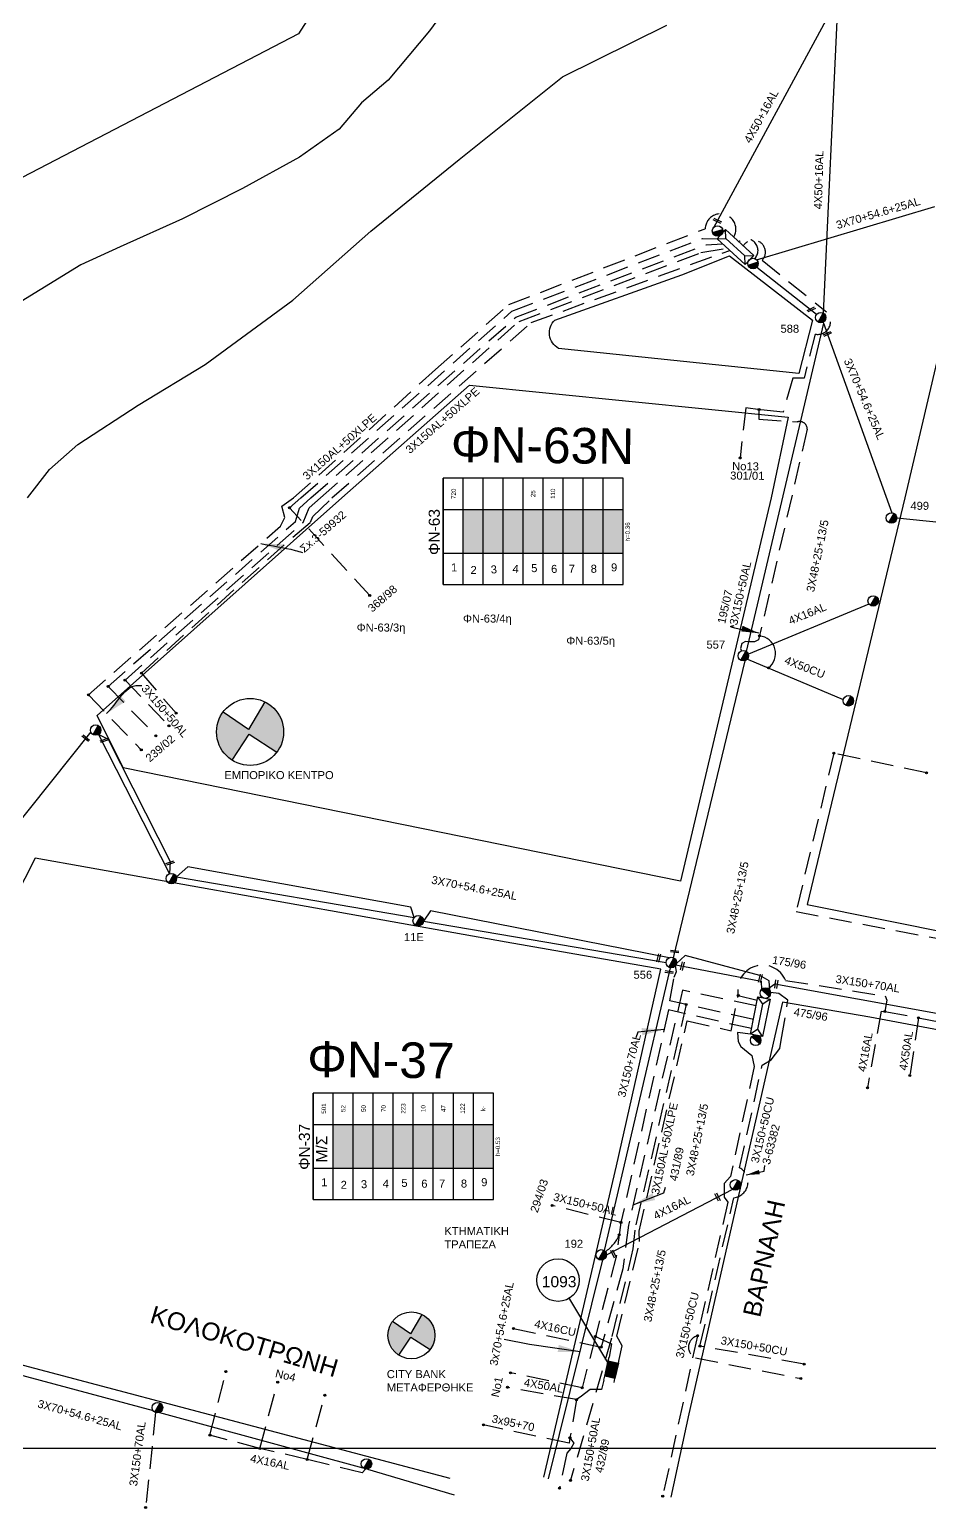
# Model space of a CAD drawing. Header units: millimetres. Extents: x 926 to 2032, y 728 to 1260.
# Drawn here: x 1717.3 to 1818.4, y 737 to 903.3 of the extents above; entities that cross this region are included whole.
import ezdxf
from ezdxf.enums import TextEntityAlignment as Align

# ---------------------------------------------------------------- set-up
doc = ezdxf.new("R2010")
doc.units = ezdxf.units.MM
doc.linetypes.add('DASHED', pattern=[19.05, 12.7, -6.35])
for name, color, linetype in [('Link Box 4 Διευθύνσεων', 7, 'Continuous'), ('Άγνωστα', 7, 'Continuous'), ('Ασφαλειοκιβώτια Χ.Τ 9 αναχωρήσεων', 7, 'Continuous'), ('Γέφυρες Εναέριου Δικτύου', 7, 'Continuous'), ('Γυμνά εναέρια ΧΤ (3Φ)   4x16AL', 7, 'Continuous'), ('Γυμνά εναέρια ΧΤ (3Φ)   4x50CU', 7, 'Continuous'), ('Γυμνά εναέρια ΧΤ και ΦΟΠ (3Φ)   4x50+16AL', 7, 'Continuous'), ('Εναέρια παροχή ΧΤ 4x16', 7, 'SYN_LINE'), ('Επιγραφές - Σχήματα', 7, 'Continuous'), ('Καλώδια ΧΤ   3x150+50AL', 7, 'DASHED'), ('Καλώδια ΧΤ   3x150+50CU', 7, 'DASHED'), ('Καλώδια ΧΤ   3x150AL+50XLPE', 7, 'DASHED'), ('Μηχανική τομή', 7, 'Continuous'), ('Στύλος ΦΜ', 7, 'Continuous'), ('Στύλος ΦΜ @ 1', 7, 'Continuous'), ('Συνδέσεις', 7, 'Continuous'), ('Συνεστραμμένα ΧΤ   3x70+54.6+25 AL', 7, 'SYN_LINE'), ('Υποσταθμός εναέριος 2 στύλων', 7, 'Continuous'), ('Υποσταθμός πόλεως', 7, 'Continuous'), ('Υπόβαθρο ΔΕΗ', 7, 'Continuous'), ('Υπόγεια καλώδια Δικτύου ΧΤ και Παρ. ΧΤ - 3X150+70 AL', 7, 'DASHED'), ('Υπόγεια καλώδια Παροχών ΧΤ   4x16AL', 7, 'DASHED'), ('Υπόγεια καλώδια Παροχών ΧΤ   4x16CU', 7, 'DASHED'), ('Υπόγεια καλώδια Παροχών ΧΤ   4x50AL', 7, 'DASHED')]:
    doc.layers.add(name, color=color, linetype=linetype)
doc.styles.get("Standard").update_dxf_attribs({"font": 'arial.ttf'})
doc.linetypes.add('REMA', pattern='A,0.1,[130,ltypeshp.shx,S=0.1,R=0,X=0,Y=0.1],0.15,0.1,[130,ltypeshp.shx,S=0.05,R=0,X=0,Y=0.05],0.15', length=0.5)
doc.linetypes.add('SYN_LINE', pattern='A,0.5,-0.0001,["/\\/\\/\\/",Standard,S=0.1,R=0,X=0,Y=-0.05],-0.25', length=0.7501)
doc.dimstyles.new('ISO-25', dxfattribs={"dimtxt": 2.5, "dimasz": 2.5, "dimexe": 1.25, "dimexo": 0.625, "dimtad": 1, "dimtxsty": 'Standard', "dimcen": 2.5, "dimadec": 0, "dimazin": 0, "dimtfac": 1, "dimtmove": 0, "dimatfit": 3, "dimfxl": 1, "dimarcsym": 0})

# ---------------------------------------------------------------- blocks, each defined once
blk = doc.blocks.new('ΥΠΑΡΧΩΝ ΤΣΙΜΕΝΤΕΝΙΟΣ ΣΤΥΛΟΣ')
at = {"layer": 'Στύλος ΦΜ'}
blk.add_hatch(color=256, dxfattribs=at).paths.add_polyline_path([(-1.29, -2.28, 0.574793), (2.62, 0, 0.268822), (1.3, 2.27)])
blk.add_line((-1.29, -2.28), (1.3, 2.27), dxfattribs=at)
blk.add_circle((0, 0), 2.62, dxfattribs=at)
at = {"layer": 'Στύλος ΦΜ', "flags": 4}
for tag, p in [('ΑΡΙΘΜΟΣ', (-4.68, 8.05)), ('ΤΥΠΟΣ', (-4.91, 3.03))]:
    blk.add_attdef(tag, p, '', height=4, dxfattribs=at)
blk = doc.blocks.new('ΥΠΟΣΤΑΘΜΟΣ ΕΝΑΕΡΙΟΣ ΕΠΙ 2 ΣΤΥΛΩΝ')
at = {"layer": 'Υποσταθμός εναέριος 2 στύλων', "linetype": 'Continuous'}
for points in [[(-11.97, -2.11, 0.574793), (-8.45, -0.07, 0.268822), (-9.64, 1.98)], [(9.68, -2.15, 0.574793), (13.19, -0.1, 0.268822), (12.01, 1.95)]]:
    blk.add_hatch(color=256, dxfattribs=at).paths.add_polyline_path(points)
for p, q in [((-11.97, -2.11), (-9.64, 1.98)), ((9.68, -2.15), (12.01, 1.95))]:
    blk.add_line(p, q, dxfattribs=at)
for centre in [(-10.81, -0.07), (10.84, -0.1)]:
    blk.add_circle(centre, 2.36, dxfattribs=at)
at = {"layer": 'Υποσταθμός πόλεως', "linetype": 'Continuous', "ltscale": 40}
blk.add_lwpolyline([(-8.57, 2.82), (8.57, 2.82), (8.57, -2.82), (-8.57, -2.82)], close=True, dxfattribs=at)
for points in [[(-5.75, 0), (-8.57, 2.82)], [(-8.57, -2.82), (-5.75, 0)], [(-5.75, 0), (5.75, 0)], [(5.75, 0), (8.57, 2.82)], [(8.57, -2.82), (5.75, 0)]]:
    blk.add_lwpolyline(points, dxfattribs=at)
at = {"layer": 'Υποσταθμός εναέριος 2 στύλων', "ltscale": 40, "flags": 1}
for tag, p in [('ΜΕΤΑΣΧΗΜΑΤΙΣΜΟΣ', (14.09, 2.51)), ('ΙΣΧΥΣ', (14.07, -0.28)), ('ΑΡΙΘΜΟΣ', (14.19, -3))]:
    blk.add_attdef(tag, p, '', height=1.8, dxfattribs=at)
blk = doc.blocks.new('ΜΗΧΑΝΙΚΗ ΤΟΜΗ')
at = {"layer": 'Μηχανική τομή', "ltscale": 40}
for p, q in [((-1.89, 0.78), (1.89, 0.78)), ((1.89, 0), (-1.89, 0))]:
    blk.add_line(p, q, dxfattribs=at)
blk = doc.blocks.new('_ΣΥΝΔΕΣΗ')
at = {"layer": 'Συνδέσεις', "linetype": 'SYN_LINE', "ltscale": 40}
blk.add_hatch(color=256, dxfattribs=at).paths.add_polyline_path([(0.5, -0.01, 1), (-0.5, -0.01, 1)])
at = {"layer": 'Συνδέσεις'}
blk.add_circle((0, -0.01), 0.5, dxfattribs=at)
blk = doc.blocks.new('LINK BOX 4 ΑΝΑΧΩΡΗΣΕΩΝ')
at = {"layer": 'Link Box 4 Διευθύνσεων', "ltscale": 40}
blk.add_hatch(color=256, dxfattribs=at).paths.add_polyline_path([(-3.54, 0), (-3.54, -4.67), (3.54, -4.67), (3.54, 0)])
for p, q in [((-3.54, 0), (-5.33, 0)), ((5.33, 0), (3.54, 0)), ((-3.54, -4.67), (-5.33, -4.67)), ((5.33, -4.67), (3.54, -4.67))]:
    blk.add_line(p, q, dxfattribs=at)
blk.add_lwpolyline([(-3.54, -4.67), (-3.54, 0), (3.54, 0), (3.54, -4.67)], close=True, dxfattribs=at)
blk = doc.blocks.new('ΑΣΦΑΛΕΙΟΚΙΒΩΤΙΟ ΥΠΟΣΤΑΘΜΟΥ 9 ΑΝΑΧΩΡΗΣΕΩΝ')
at = {"layer": 'Ασφαλειοκιβώτια Χ.Τ 9 αναχωρήσεων', "ltscale": 40}
for p, q in [((-23.8, 40.36), (24.02, 40.36)), ((-9.72, 40.36), (-9.72, -40.64)), ((9.94, 40.36), (9.94, -40.64)), ((-23.8, 31.36), (24.02, 31.36)), ((-23.8, 22.36), (24.02, 22.36)), ((-23.8, 13.36), (24.02, 13.36)), ((-23.8, 4.36), (24.02, 4.36)), ((-23.8, -4.64), (24.02, -4.64)), ((-23.8, -13.64), (24.02, -13.64)), ((-23.8, -22.64), (24.02, -22.64)), ((-23.8, -31.64), (24.02, -31.64))]:
    blk.add_line(p, q, dxfattribs=at)
at = {"layer": 'Ασφαλειοκιβώτια Χ.Τ 9 αναχωρήσεων'}
blk.add_lwpolyline([(-23.8, -40.64), (24.02, -40.64), (24.02, 40.36), (-23.8, 40.36)], close=True, dxfattribs=at)
for s, rotation, p in [('1', 270, (-17.86, 36.76)), ('2', 270, (-19.05, 28.02)), ('3', 273.43434, (-18.85, 18.79)), ('4', 266.56566, (-18.43, 9.21)), ('5', 270, (-18.18, 0.72)), ('6', 270, (-18.54, -8.22)), ('7', 270, (-18.46, -16.18)), ('8', 270, (-18.48, -26.03)), ('9', 270, (-17.86, -35.16))]:
    blk.add_text(s, height=3.6, rotation=rotation, dxfattribs=at).set_placement(p)
at = {"layer": 'Ασφαλειοκιβώτια Χ.Τ 9 αναχωρήσεων', "ltscale": 40}
for tag, height, p in [('ΟΝΟΜΑ', 5, (-0.16, 44.31)), ('ΚΕΙΜΕΝΟ 1', 2, (17.06, 35.59)), ('ΚΕΙΜΕΝΟ 2', 2, (17.06, 26.88)), ('ΚΕΙΜΕΝΟ 3', 2, (17.06, 17.69)), ('ΚΕΙΜΕΝΟ 4', 2, (17.06, 8.71)), ('ΚΕΙΜΕΝΟ 5', 2, (17.06, -0.13)), ('ΚΕΙΜΕΝΟ 6', 2, (17.06, -9.05)), ('ΚΕΙΜΕΝΟ 7', 2, (17.06, -18.13)), ('ΚΕΙΜΕΝΟ 8', 2, (17.06, -26.85)), ('ΚΕΙΜΕΝΟ 9', 2, (17.06, -35.99)), ('ΣΧ', 2, (-0.1, -42.64))]:
    blk.add_attdef(tag, text='', height=height, dxfattribs=at).set_placement(p, align=Align.MIDDLE_CENTER)

msp = doc.modelspace()

# ---------------------------------------------------------------- hatches: boundary and pattern name
at = {"layer": 'Ασφαλειοκιβώτια Χ.Τ 9 αναχωρήσεων'}
for color, points in [(1, [(1766.02, 844.44), (1768.27, 844.44), (1768.27, 849.35), (1766.02, 849.35)]), (151, [(1768.27, 849.35), (1768.27, 844.44), (1770.52, 844.44), (1770.52, 849.35)]), (30, [(1770.52, 849.35), (1770.52, 844.44), (1772.77, 844.44), (1772.77, 849.35)]), (2, [(1772.77, 849.35), (1772.77, 844.44), (1775.02, 844.44), (1775.02, 849.35)]), (27, [(1775.02, 849.35), (1775.02, 844.44), (1777.27, 844.44), (1777.27, 849.35)]), (173, [(1777.27, 849.35), (1777.27, 844.44), (1779.52, 844.44), (1779.52, 849.35)]), (6, [(1779.52, 849.35), (1779.52, 844.44), (1781.77, 844.44), (1781.77, 849.35)]), (85, [(1781.77, 849.35), (1781.77, 844.44), (1784.02, 844.44), (1784.02, 849.35)]), (27, [(1751.43, 775.31), (1753.68, 775.31), (1753.68, 780.22), (1751.43, 780.22)]), (1, [(1753.68, 780.22), (1753.68, 775.31), (1755.93, 775.31), (1755.93, 780.22)]), (151, [(1755.93, 780.22), (1755.93, 775.31), (1758.18, 775.31), (1758.18, 780.22)]), (2, [(1758.18, 780.22), (1758.18, 775.31), (1760.43, 775.31), (1760.43, 780.22)]), (173, [(1760.43, 780.22), (1760.43, 775.31), (1762.68, 775.31), (1762.68, 780.22)]), (6, [(1762.68, 780.22), (1762.68, 775.31), (1764.93, 775.31), (1764.93, 780.22)]), (30, [(1764.93, 780.22), (1764.93, 775.31), (1767.18, 775.31), (1767.18, 780.22)]), (85, [(1767.18, 780.22), (1767.18, 775.31), (1769.43, 775.31), (1769.43, 780.22)])]:
    msp.add_hatch(color=color, dxfattribs=at).paths.add_polyline_path(points)
at = {"layer": 'Επιγραφές - Σχήματα'}
for points in [[(1743.75, 827.73), (1741.9, 824.61), (1739.05, 826.58, 0.159461), (1738.32, 824.35, 0.255923), (1740.06, 821.18), (1742, 824.09), (1745.08, 822.06, 0.164424), (1745.85, 824.35, 0.285977)], [(1761.39, 758.86), (1760.1, 756.68), (1758.1, 758.05, 0.159461), (1757.59, 756.5, 0.255923), (1758.8, 754.27), (1760.17, 756.31), (1762.32, 754.9, 0.164424), (1762.86, 756.5, 0.285977)]]:
    msp.add_hatch(color=1, dxfattribs=at).paths.add_polyline_path(points)

# ---------------------------------------------------------------- linework, layer by layer
at = {"layer": 'Άγνωστα', "linetype": 'DASHED', "ltscale": 0.2}
msp.add_lwpolyline([(1797.03, 879.46, -0.972897), (1798.79, 877.58, -4.046912)], format="xyb", dxfattribs=at)
at = {"layer": 'Άγνωστα', "color": 6, "linetype": 'DASHED', "ltscale": 0.2}
msp.add_lwpolyline([(1797.52, 879.01, -1.102588), (1799.65, 877.4), (1806.86, 871.59, -0.764676), (1805.58, 869.09), (1804.36, 864.13), (1803.07, 864.13), (1802, 860.3), (1799.41, 860.58)], format="xyb", dxfattribs=at)
at = {"layer": 'Άγνωστα', "color": 27, "ltscale": 0.2}
msp.add_lwpolyline([(1799.04, 876.62), (1805.76, 871.31)], dxfattribs=at)
at = {"layer": 'Άγνωστα', "color": 1}
for points in [[(1806.55, 870.3), (1797.86, 833.4)], [(1797.7, 832.36), (1789.65, 798.96)]]:
    msp.add_lwpolyline(points, dxfattribs=at)
at = {"layer": 'Άγνωστα', "color": 6, "linetype": 'DASHED', "ltscale": 0.2}
msp.add_lwpolyline([(1799.41, 860.58), (1797.81, 860.79), (1797.15, 855.16)], dxfattribs=at)
at = {"layer": 'Άγνωστα', "color": 173}
msp.add_lwpolyline([(1789.31, 797.84), (1781.87, 766.05)], dxfattribs=at)
at = {"layer": 'Άγνωστα', "color": 27, "linetype": 'DASHED', "ltscale": 0.2}
for points in [[(1813.03, 792.94), (1813.43, 792.93), (1817.21, 792.2), (1821.8, 791.3), (1826.99, 790.23), (1827.54, 790.03), (1828.04, 790.2)], [(1781.85, 751.45), (1781.58, 750.42), (1780.32, 750.4), (1779.2, 749.55), (1778.78, 749.27), (1771.03, 750.66)], [(1778.78, 749.27), (1778.04, 744.99), (1777.94, 744.36), (1768.31, 746.43)]]:
    msp.add_lwpolyline(points, dxfattribs=at)
at = {"layer": 'Άγνωστα', "linetype": 'DASHED', "ltscale": 0.2}
msp.add_lwpolyline([(1780.89, 756.37), (1779.4, 750.6), (1771.35, 752.29)], dxfattribs=at)
at = {"layer": 'Άγνωστα', "color": 173, "linetype": 'DASHED', "ltscale": 0.2}
for points in [[(1737.58, 745.27), (1739.37, 752.42)], [(1743.18, 743.79), (1745.19, 751.24)], [(1748.51, 742.55), (1750.48, 749.76)]]:
    msp.add_lwpolyline(points, dxfattribs=at)
at = {"layer": 'Γέφυρες Εναέριου Δικτύου'}
msp.add_arc((1799.15, 833.16), 2, 306.6895, 84.541, dxfattribs=at)
at = {"layer": 'Γυμνά εναέρια ΧΤ (3Φ)   4x16AL', "color": 173}
msp.add_lwpolyline([(1782.14, 765.55), (1796.36, 772.95)], dxfattribs=at)
at = {"layer": 'Γυμνά εναέρια ΧΤ (3Φ)   4x50CU', "color": 6, "linetype": 'SYN_LINE', "ltscale": 20}
msp.add_lwpolyline([(1797.98, 832.55), (1808.76, 828.01)], dxfattribs=at)
at = {"layer": 'Γυμνά εναέρια ΧΤ και ΦΟΠ (3Φ)   4x50+16AL', "color": 1}
msp.add_lwpolyline([(1794.2, 881.08), (1807.8, 906.19)], dxfattribs=at)
at = {"layer": 'Γυμνά εναέρια ΧΤ και ΦΟΠ (3Φ)   4x50+16AL', "color": 27}
for points in [[(1806.52, 871.45), (1808.13, 905.94)], [(1800.29, 795.48), (1801.07, 796.02), (1828.51, 791.03)]]:
    msp.add_lwpolyline(points, dxfattribs=at)
at = {"layer": 'Εναέρια παροχή ΧΤ 4x16', "color": 1, "ltscale": 20}
msp.add_lwpolyline([(1811.64, 838.73), (1798.09, 833.08)], dxfattribs=at)
at = {"layer": 'Επιγραφές - Σχήματα'}
msp.add_line((1782.53, 753.06), (1777.91, 760.74), dxfattribs=at)
msp.add_lwpolyline([(942.21, 1250.61), (1940.69, 1250.61), (1940.69, 743.76), (942.21, 743.76)], close=True, dxfattribs=at)
at = {"layer": 'Επιγραφές - Σχήματα', "color": 1}
for points in [[(1743.75, 827.73), (1741.9, 824.61), (1739.05, 826.58)], [(1740.06, 821.18), (1742, 824.09), (1745.08, 822.06)], [(1761.39, 758.86), (1760.1, 756.68), (1758.1, 758.05)], [(1758.8, 754.27), (1760.17, 756.31), (1762.32, 754.9)]]:
    msp.add_lwpolyline(points, dxfattribs=at)
for centre, radius in [((1742.09, 824.35), 3.77), ((1760.22, 756.5), 2.64)]:
    msp.add_circle(centre, radius, dxfattribs=at)
at = {"layer": 'Επιγραφές - Σχήματα'}
msp.add_circle((1776.7, 762.71), 2.39, dxfattribs=at)
at = {"layer": 'Καλώδια ΧΤ   3x150+50AL', "color": 6, "ltscale": 0.2}
msp.add_lwpolyline([(1799.28, 860.6), (1799.26, 859.53), (1803.58, 859.21, -0.506569), (1804.71, 858.4), (1799.24, 834.71), (1798.76, 834.48), (1798.22, 834.48), (1797.75, 834.52), (1797.75, 834.52), (1797.36, 834.29), (1797.36, 834.29), (1797.19, 833.72), (1797.3, 833.47)], format="xyb", dxfattribs=at)
at = {"layer": 'Καλώδια ΧΤ   3x150+50AL', "color": 151, "ltscale": 0.2}
msp.add_lwpolyline([(1728.03, 830.17), (1732.97, 825.05)], dxfattribs=at)
at = {"layer": 'Καλώδια ΧΤ   3x150+50AL', "color": 2, "ltscale": 0.2}
msp.add_lwpolyline([(1729.88, 830.97), (1733.77, 826.47)], dxfattribs=at)
at = {"layer": 'Καλώδια ΧΤ   3x150+50AL', "color": 1, "ltscale": 0.2}
msp.add_lwpolyline([(1723.93, 828.52), (1729.86, 822.33)], dxfattribs=at)
at = {"layer": 'Καλώδια ΧΤ   3x150+50AL', "color": 30, "ltscale": 0.2}
msp.add_lwpolyline([(1726.13, 829.48), (1731.5, 823.92)], dxfattribs=at)
at = {"layer": 'Καλώδια ΧΤ   3x150+50AL', "color": 173, "ltscale": 0.2}
msp.add_lwpolyline([(1783.77, 769.19), (1776.03, 771.11)], dxfattribs=at)
at = {"layer": 'Καλώδια ΧΤ   3x150+50CU', "color": 30, "ltscale": 0.2}
for points in [[(1797.1, 775.33), (1799.63, 786.87), (1800.65, 787.47), (1801.61, 788.74), (1801.79, 789.68), (1802.54, 794.2), (1801.51, 794.94), (1800.57, 795.05)], [(1792.65, 755.3), (1796.46, 771.96)], [(1804.37, 753.26), (1792.65, 755.3)]]:
    msp.add_lwpolyline(points, dxfattribs=at)
at = {"layer": 'Καλώδια ΧΤ   3x150+50CU', "color": 151, "ltscale": 0.2}
for points in [[(1798.31, 790.37), (1796.88, 790.55), (1796.94, 789.55), (1797.23, 788.97), (1798.47, 787.96), (1798.74, 786.73), (1796.09, 774.38), (1795.35, 773.58), (1795.37, 772.04), (1795.77, 771.46), (1792.36, 756.44), (1788.46, 738.41)], [(1792.15, 753.96), (1803.99, 751.65)]]:
    msp.add_lwpolyline(points, dxfattribs=at)
at = {"layer": 'Καλώδια ΧΤ   3x150+50CU', "color": 30, "ltscale": 0.2}
msp.add_arc((1796.25, 773.75), 1.8, 276.8534, 61.6346, dxfattribs=at)
at = {"layer": 'Καλώδια ΧΤ   3x150+50CU', "color": 151, "ltscale": 0.2}
msp.add_arc((1792.68, 755.16), 1.32, 104.2003, 246.3673, dxfattribs=at)
at = {"layer": 'Καλώδια ΧΤ   3x150AL+50XLPE', "color": 1, "ltscale": 0.2}
msp.add_lwpolyline([(1723.93, 828.52), (1745.5, 847.48), (1746.01, 848.45), (1745.65, 849.74), (1746.98, 850.66), (1762.93, 865.09), (1771.16, 872.4), (1793.24, 880.94, -1.293019), (1796.44, 880)], format="xyb", dxfattribs=at)
at = {"layer": 'Καλώδια ΧΤ   3x150AL+50XLPE', "color": 173, "ltscale": 0.2}
msp.add_lwpolyline([(1755.53, 839.71), (1746.51, 849.57), (1747.78, 850.66), (1771.5, 871.65), (1792.95, 879.84), (1794.58, 879.8)], dxfattribs=at)
at = {"layer": 'Καλώδια ΧΤ   3x150AL+50XLPE', "color": 30, "ltscale": 0.2}
msp.add_lwpolyline([(1726.13, 829.48), (1747.19, 848.02), (1747.64, 849.5), (1748.92, 850.66), (1771.95, 871), (1793.33, 879.14), (1795.19, 879.23)], dxfattribs=at)
at = {"layer": 'Καλώδια ΧΤ   3x150AL+50XLPE', "color": 151, "ltscale": 0.2}
msp.add_lwpolyline([(1728.03, 830.17), (1748.06, 847.92), (1748.74, 849.55), (1750, 850.66), (1772.31, 870.52), (1792.76, 878.25), (1795.7, 878.77)], dxfattribs=at)
at = {"layer": 'Καλώδια ΧΤ   3x150AL+50XLPE', "color": 2, "ltscale": 0.2}
for points in [[(1729.88, 830.97), (1746.89, 846.27), (1748.87, 847.95), (1749.14, 848.58), (1751.29, 850.66), (1773.68, 870.38), (1795.99, 878.5)], [(1798.65, 792.03), (1791.1, 793.7), (1789.26, 794.1), (1789.76, 796.77), (1790.01, 797.42), (1789.9, 798.07)], [(1791.1, 793.7), (1785.31, 768.31), (1785.12, 766.24), (1782.69, 756.18), (1778.11, 740.2)]]:
    msp.add_lwpolyline(points, dxfattribs=at)
at = {"layer": 'Καλώδια ΧΤ   3x150AL+50XLPE', "color": 62, "ltscale": 0.2}
msp.add_lwpolyline([(1818.1, 819.76), (1807.69, 821.96), (1803.45, 804.16), (1827.11, 799.67), (1827.69, 798.43), (1844.2, 795.12), (1845.03, 795.83), (1888.13, 787.01), (1886.37, 778.83), (1887.42, 778.78), (1888.16, 778.19), (1888.16, 777.84), (1887.35, 777.15), (1891.37, 769.8), (1903.21, 775.79), (1921, 742.08)], dxfattribs=at)
at = {"layer": 'Καλώδια ΧΤ   3x150AL+50XLPE', "color": 6, "ltscale": 0.2}
msp.add_lwpolyline([(1798.96, 793.56), (1790.69, 795.32), (1784.61, 768.89), (1783.97, 763.98), (1781.55, 755.19)], dxfattribs=at)
at = {"layer": 'Καλώδια ΧΤ   3x150AL+50XLPE', "color": 27, "ltscale": 0.2}
for points in [[(1783.57, 753.79), (1783.9, 755.34), (1783.32, 756.42), (1785.87, 767.07), (1785.83, 768.22), (1791.2, 791.86), (1796.15, 790.76), (1796.96, 794.71), (1799.09, 794.18)], [(1778.04, 744.99), (1778.49, 744.39), (1778.14, 743.76), (1777.67, 743.27), (1776.86, 739.31)]]:
    msp.add_lwpolyline(points, dxfattribs=at)
at = {"layer": 'Συνεστραμμένα ΧΤ   3x70+54.6+25 AL', "color": 85, "ltscale": 20}
for points in [[(1799.01, 877.45), (1819.04, 883.43)], [(1724.18, 824.35), (1692.3, 784.39)], [(1733.08, 808.43), (1733.14, 809.76), (1726.16, 823.52), (1725.06, 824.07)], [(1760.51, 803.48), (1760.15, 804.64), (1735.1, 809.18), (1733.8, 808.07)], [(1789.17, 798.95), (1762.38, 804.23), (1761.57, 803.09)], [(1800.5, 795.27), (1800.41, 796.37), (1799.38, 796.97), (1790.98, 799.22), (1790.01, 798.33)]]:
    msp.add_lwpolyline(points, dxfattribs=at)
at = {"layer": 'Συνεστραμμένα ΧΤ   3x70+54.6+25 AL', "color": 27, "ltscale": 20}
for points in [[(1806.5, 870.42), (1814.22, 849)], [(1814.76, 848.43), (1843.73, 845.48)]]:
    msp.add_lwpolyline(points, dxfattribs=at)
at = {"layer": 'Συνεστραμμένα ΧΤ   3x70+54.6+25 AL', "color": 1, "ltscale": 20}
for points in [[(1725.06, 824.07), (1733.03, 808.41)], [(1733.8, 808.07), (1760.51, 803.48)], [(1761.57, 803.09), (1788.84, 798.42)], [(1789.95, 798.16), (1799.52, 796.34), (1799.55, 795.36)]]:
    msp.add_lwpolyline(points, dxfattribs=at)
at = {"layer": 'Συνεστραμμένα ΧΤ   3x70+54.6+25 AL', "color": 173, "ltscale": 20}
for points in [[(1781.71, 764.99), (1775.6, 740.38)], [(1712.89, 752.96), (1731.19, 748.04)], [(1731.91, 747.83), (1754.75, 741.62)], [(1755.27, 741.46), (1765.01, 738.57)]]:
    msp.add_lwpolyline(points, dxfattribs=at)
at = {"layer": 'Υπόβαθρο ΔΕΗ'}
msp.add_lwpolyline([(1786.52, 953.5), (1790.18, 951.5), (1792.24, 932.06, 0.227376), (1747.54, 902.84), (1688.18, 872.02), (1646.81, 850.66), (1602.9, 827.89), (1597.21, 828.25), (1595.58, 842.8), (1607.22, 850.66), (1646.35, 877.53), (1681.04, 896.47), (1697.79, 905.78), (1734.45, 925.42), (1771.18, 945)], format="xyb", close=True, dxfattribs=at)
at = {"layer": 'Υπόβαθρο ΔΕΗ', "linetype": 'REMA', "ltscale": 5}
for points in [[(1767.34, 910.2), (1762.26, 903.2), (1757.62, 897.65), (1754.62, 895.09), (1752.08, 892.12), (1747.65, 888.99), (1741.23, 885.45), (1734.49, 882.05), (1727.49, 878.89), (1723.08, 876.86), (1713.9, 871.25)], [(1717.07, 850.66), (1719.55, 853.86), (1722.71, 856.66), (1729.51, 861.1), (1737.05, 865.68), (1746.88, 872.91), (1755.67, 880.67), (1765.57, 888.72), (1777.21, 898.03), (1788.91, 903.83)]]:
    msp.add_lwpolyline(points, dxfattribs=at)
at = {"layer": 'Υπόβαθρο ΔΕΗ'}
for points in [[(1941.42, 867.77), (1867.43, 879.03), (1828.95, 884.94), (1821.84, 877.04), (1815.69, 850.66), (1804.68, 804.94), (1897.21, 786.37), (1907.92, 812.04), (1878.1, 825.14), (1864.57, 831.02)], [(1775.1, 740.56), (1783.28, 775.58), (1788.24, 797.66), (1770.88, 800.7), (1717.93, 810.14), (1693.76, 762.65), (1695.76, 758.67), (1764.55, 740.44)], [(1842.45, 740.19), (1849.7, 758.11), (1887.27, 777.98), (1884.51, 778.62), (1811.73, 792.29), (1801.94, 793.95), (1791.41, 747.69), (1789.36, 738.3)]]:
    msp.add_lwpolyline(points, dxfattribs=at)
msp.add_lwpolyline([(1803.77, 864.64), (1776.76, 867.48, -0.50296), (1776.34, 870.67), (1790.62, 875.77), (1795.98, 877.87), (1805.28, 870.65), (1803.77, 864.64)], format="xyb", dxfattribs=at)
msp.add_lwpolyline([(1800.65, 850.66), (1790.45, 807.58), (1727.81, 820.31), (1724.91, 826.21), (1752.39, 850.66), (1766.75, 863.33), (1802.58, 859.75)], close=True, dxfattribs=at)
at = {"layer": 'Υπόγεια καλώδια Δικτύου ΧΤ και Παρ. ΧΤ - 3X150+70 AL', "color": 27, "ltscale": 0.2}
msp.add_lwpolyline([(1802.28, 796.42), (1813.47, 794.66), (1813.65, 794.18), (1813.43, 792.93)], dxfattribs=at)
at = {"layer": 'Υπόγεια καλώδια Δικτύου ΧΤ και Παρ. ΧΤ - 3X150+70 AL', "color": 173, "ltscale": 0.2}
msp.add_lwpolyline([(1798.44, 790.99), (1789.11, 793.09), (1783.77, 769.19), (1783.27, 765.51), (1780.89, 756.37), (1782.72, 755.53), (1782.43, 754.05)], dxfattribs=at)
at = {"layer": 'Υπόγεια καλώδια Δικτύου ΧΤ και Παρ. ΧΤ - 3X150+70 AL', "color": 173, "linetype": 'DASHED', "ltscale": 0.2}
msp.add_lwpolyline([(1731.46, 747.82), (1730.35, 737.15)], dxfattribs=at)
at = {"layer": 'Υπόγεια καλώδια Δικτύου ΧΤ και Παρ. ΧΤ - 3X150+70 AL', "color": 27, "ltscale": 0.2}
msp.add_arc((1799.69, 795.33), 2.8, 22.9853, 192.8049, dxfattribs=at)
at = {"layer": 'Υπόγεια καλώδια Δικτύου ΧΤ και Παρ. ΧΤ - 3X150+70 AL', "color": 173, "ltscale": 0.2}
msp.add_arc((1779.65, 769.49), 4.28, 303.5643, 336.8275, dxfattribs=at)
at = {"layer": 'Υπόγεια καλώδια Παροχών ΧΤ   4x16AL', "color": 27, "ltscale": 0.2}
msp.add_lwpolyline([(1813.03, 792.94), (1811.48, 784.34)], dxfattribs=at)
at = {"layer": 'Υπόγεια καλώδια Παροχών ΧΤ   4x16AL', "color": 173, "ltscale": 0.2}
msp.add_lwpolyline([(1755.07, 741.46), (1754.69, 741.03), (1748.51, 742.55), (1743.18, 743.79), (1737.58, 745.27)], dxfattribs=at)
at = {"layer": 'Υπόγεια καλώδια Παροχών ΧΤ   4x16CU', "color": 6, "ltscale": 0.2}
msp.add_lwpolyline([(1771.69, 757.26), (1781.55, 755.19)], dxfattribs=at)
at = {"layer": 'Υπόγεια καλώδια Παροχών ΧΤ   4x50AL', "color": 27, "ltscale": 0.2}
msp.add_lwpolyline([(1817.21, 792.2), (1816.23, 785.73)], dxfattribs=at)

# ---------------------------------------------------------------- block references
at = {"layer": 'Link Box 4 Διευθύνσεων', "xscale": 0.2500000000000676, "yscale": 0.2500000000000676, "zscale": 0.2500000000000676, "rotation": 257.3114929326441}
msp.add_blockref('LINK BOX 4 ΑΝΑΧΩΡΗΣΕΩΝ', (1783.28, 752.5), dxfattribs=at)
at = {"layer": 'Ασφαλειοκιβώτια Χ.Τ 9 αναχωρήσεων', "xscale": 0.25, "yscale": 0.25, "zscale": 0.25, "rotation": 90}
for p, values in [((1773.86, 846.87), {'ΟΝΟΜΑ': 'ΦN-63', 'ΣΧ': 'h=0.36', 'ΚΕΙΜΕΝΟ 1': '720', 'ΚΕΙΜΕΝΟ 5': '25', 'ΚΕΙΜΕΝΟ 6': '110'}), ((1759.27, 777.74), {'ΟΝΟΜΑ': 'ΦN-37', 'ΣΧ': 'h=0.53', 'ΚΕΙΜΕΝΟ 2': '52', 'ΚΕΙΜΕΝΟ 1': '501', 'ΚΕΙΜΕΝΟ 3': '50', 'ΚΕΙΜΕΝΟ 4': '70', 'ΚΕΙΜΕΝΟ 5': '223', 'ΚΕΙΜΕΝΟ 6': '10', 'ΚΕΙΜΕΝΟ 7': '47', 'ΚΕΙΜΕΝΟ 8': '122', 'ΚΕΙΜΕΝΟ 9': 'k-'})]:
    msp.add_blockref('ΑΣΦΑΛΕΙΟΚΙΒΩΤΙΟ ΥΠΟΣΤΑΘΜΟΥ 9 ΑΝΑΧΩΡΗΣΕΩΝ', p, dxfattribs=at).add_auto_attribs(values)
at = {"layer": 'Μηχανική τομή'}
for p, xscale, yscale, zscale, rotation in [((1794.55, 881.74), 0.2500000000000921, 0.2500000000000921, 0.2500000000000921, 334.9547920162339), ((1805.19, 871.77), 0.2499999999999009, 0.2499999999999009, 0.2499999999999009, 24.50156534094398), ((1807.01, 869.02), 0.2499999999999009, 0.2499999999999009, 0.2499999999999009, 24.50156534094398), ((1723.55, 823.57), 0.2499999999999925, 0.2499999999999925, 0.2499999999999925, 319.1292080093779), ((1725.73, 823.32), 0.2499999999999179, 0.2499999999999179, 0.2499999999999179, 18.84379585234484), ((1733.13, 809.53), 0.2499999999999179, 0.2499999999999179, 0.2499999999999179, 18.84379585234485), ((1788.1, 798.91), 0.2499999999999158, 0.2499999999999158, 0.2499999999999158, 74.50111402424872), ((1789.79, 799.57), 0.2499999999999425, 0.2499999999999425, 0.2499999999999425, 352.6349925143592), ((1790.76, 798), 0.2499999999999158, 0.2499999999999158, 0.2499999999999158, 74.50111402424872), ((1789.18, 797.26), 0.2499999999999425, 0.2499999999999425, 0.2499999999999425, 352.6349925143592), ((1799.53, 796.62), 0.2499999999999158, 0.2499999999999158, 0.2499999999999158, 74.50111402424872), ((1801.32, 795.98), 0.2499999999999086, 0.2499999999999086, 0.2499999999999086, 81.96900171737563), ((1794.71, 772.09), 0.2499999999999407, 0.2499999999999407, 0.2499999999999407, 115.5424477967332), ((1783.02, 765.69), 0.2499999999999407, 0.2499999999999407, 0.2499999999999407, 115.5424477967332)]:
    msp.add_blockref('ΜΗΧΑΝΙΚΗ ΤΟΜΗ', p, dxfattribs=dict(at, xscale=xscale, yscale=yscale, zscale=zscale, rotation=rotation))
at = {"layer": 'Στύλος ΦΜ @ 1', "ltscale": 40}
ref = msp.add_blockref('ΥΠΑΡΧΩΝ ΤΣΙΜΕΝΤΕΝΙΟΣ ΣΤΥΛΟΣ', (1806.22, 870.94), dxfattribs=dict(at, xscale=0.2249999999999091, yscale=0.2249999999999091, zscale=0.2249999999999091))
ref.add_attrib('ΤΥΠΟΣ', '588', (1801.7, 869.24), dxfattribs={"layer": 'Στύλος ΦΜ', "height": 0.9, "flags": 4})
ref = msp.add_blockref('ΥΠΑΡΧΩΝ ΤΣΙΜΕΝΤΕΝΙΟΣ ΣΤΥΛΟΣ', (1814.17, 848.41), dxfattribs=dict(at, xscale=0.2249999999999091, yscale=0.2249999999999091, zscale=0.2249999999999091))
ref.add_attrib('ΤΥΠΟΣ', '499', (1816.3, 849.33), dxfattribs={"layer": 'Στύλος ΦΜ', "height": 0.9, "flags": 4})
at = {"layer": 'Στύλος ΦΜ @ 1', "ltscale": 40, "xscale": 0.2249999999999091, "yscale": 0.2249999999999091, "zscale": 0.2249999999999091}
for p in [(1812.12, 839.08), (1809.33, 827.85), (1724.73, 824.56), (1733.24, 807.86), (1796.63, 773.42), (1731.68, 748.37), (1755.17, 742.04)]:
    msp.add_blockref('ΥΠΑΡΧΩΝ ΤΣΙΜΕΝΤΕΝΙΟΣ ΣΤΥΛΟΣ', p, dxfattribs=at)
at = {"layer": 'Στύλος ΦΜ @ 1', "ltscale": 40}
ref = msp.add_blockref('ΥΠΑΡΧΩΝ ΤΣΙΜΕΝΤΕΝΙΟΣ ΣΤΥΛΟΣ', (1797.52, 832.92), dxfattribs=dict(at, xscale=0.2249999999999091, yscale=0.2249999999999091, zscale=0.2249999999999091))
ref.add_attrib('ΤΥΠΟΣ', '557', (1793.38, 833.72), dxfattribs={"layer": 'Στύλος ΦΜ', "height": 0.9, "flags": 4})
ref = msp.add_blockref('ΥΠΑΡΧΩΝ ΤΣΙΜΕΝΤΕΝΙΟΣ ΣΤΥΛΟΣ', (1760.98, 803.12), dxfattribs=dict(at, xscale=0.2249999999999091, yscale=0.2249999999999091, zscale=0.2249999999999091))
ref.add_attrib('ΤΥΠΟΣ', '11E', (1759.38, 800.83), dxfattribs={"layer": 'Στύλος ΦΜ', "height": 0.9, "flags": 4})
ref = msp.add_blockref('ΥΠΑΡΧΩΝ ΤΣΙΜΕΝΤΕΝΙΟΣ ΣΤΥΛΟΣ', (1789.43, 798.42), dxfattribs=dict(at, xscale=0.2249999999999091, yscale=0.2249999999999091, zscale=0.2249999999999091))
ref.add_attrib('ΤΥΠΟΣ', '556', (1785.18, 796.6), dxfattribs={"layer": 'Στύλος ΦΜ', "height": 0.9, "flags": 4})
ref = msp.add_blockref('ΥΠΑΡΧΩΝ ΤΣΙΜΕΝΤΕΝΙΟΣ ΣΤΥΛΟΣ', (1781.55, 765.55), dxfattribs=dict(at, xscale=0.2249999999999091, yscale=0.2249999999999091, zscale=0.2249999999999091))
ref.add_attrib('ΤΥΠΟΣ', '192', (1777.42, 766.35), dxfattribs={"layer": 'Στύλος ΦΜ', "height": 0.9, "flags": 4})
at = {"layer": 'Συνδέσεις', "xscale": 0.2249999999999091, "yscale": 0.2249999999999091, "zscale": 0.2249999999999091}
for p in [(1799.28, 860.6), (1797.16, 855.16), (1746.51, 849.57), (1755.53, 839.71), (1799.34, 835.15), (1800.35, 831.55), (1728.03, 830.17), (1729.88, 830.97), (1723.93, 828.52), (1726.13, 829.48), (1733.77, 826.47), (1732.97, 825.05), (1731.5, 823.92), (1729.86, 822.33), (1807.69, 821.96), (1818.1, 819.76), (1791.1, 793.7), (1796.96, 794.71), (1813.43, 792.93), (1817.21, 792.2), (1816.23, 785.73), (1811.48, 784.34), (1776.03, 771.11), (1783.77, 769.19), (1783.58, 767.8), (1771.69, 757.26), (1780.89, 756.37), (1781.55, 755.19), (1792.36, 756.44), (1792.65, 755.3), (1804.37, 753.26), (1739.37, 752.42), (1771.35, 752.29), (1803.99, 751.65), (1745.19, 751.24), (1771.03, 750.66), (1779.4, 750.6), (1750.48, 749.76), (1778.78, 749.27), (1737.58, 745.27), (1768.31, 746.43), (1778.04, 744.99), (1743.18, 743.79), (1748.51, 742.55), (1778.11, 740.2), (1776.86, 739.31), (1788.46, 738.41), (1730.35, 737.15)]:
    msp.add_blockref('_ΣΥΝΔΕΣΗ', p, dxfattribs=at)
at = {"layer": 'Υποσταθμός εναέριος 2 στύλων'}
for p, xscale, yscale, zscale, rotation in [((1796.63, 878.87), 0.2500000000000356, 0.2500000000000356, 0.2500000000000356, 317.4497157621388), ((1799.43, 792.33), 0.2500000000001172, 0.2500000000001172, 0.2500000000001172, 78.51746157898909)]:
    msp.add_blockref('ΥΠΟΣΤΑΘΜΟΣ ΕΝΑΕΡΙΟΣ ΕΠΙ 2 ΣΤΥΛΩΝ', p, dxfattribs=dict(at, xscale=xscale, yscale=yscale, zscale=zscale, rotation=rotation))

# ---------------------------------------------------------------- texts
at = {"layer": 'Γυμνά εναέρια ΧΤ (3Φ)   4x16AL', "color": 7, "insert": (1787.29, 770.28), "char_height": 0.9, "width": 84.1859, "attachment_point": 1, "rotation": 26.5541}
msp.add_mtext('4X16AL', dxfattribs=at)
at = {"layer": 'Γυμνά εναέρια ΧΤ (3Φ)   4x50CU', "color": 7, "insert": (1802.39, 832.91), "char_height": 0.9, "width": 84.1859, "attachment_point": 1, "rotation": 338.6799}
msp.add_mtext('4X50CU', dxfattribs=at)
at = {"layer": 'Γυμνά εναέρια ΧΤ και ΦΟΠ (3Φ)   4x50+16AL', "color": 7, "char_height": 0.9, "width": 84.1859, "attachment_point": 1}
for insert, rotation in [((1797.54, 890.9), 61.1212), ((1805.46, 883.13), 88.5424)]:
    msp.add_mtext('4X50+16AL', dxfattribs=dict(at, insert=insert, rotation=rotation))
at = {"layer": 'Εναέρια παροχή ΧΤ 4x16', "color": 7, "insert": (1802.48, 837.22), "char_height": 0.9, "width": 84.1859, "attachment_point": 1, "rotation": 22.2966}
msp.add_mtext('4X16AL', dxfattribs=at)
at = {"layer": 'Επιγραφές - Σχήματα', "attachment_point": 1}
for s, insert, char_height, width, rotation in [('ΦΝ-63Ν', (1764.68, 858.71), 4, 22.6323, 359.3184), ('ΦΝ-37', (1748.53, 789.58), 4, 22.6323, 359.3184), ('Μ/Σ', (1749.51, 775.94), 1.25, 2.9462, 90), ('ΒΑΡΝΑΛΗ', (1797.45, 758.85), 2, 35.0744, 77.659), ('ΚΟΛΟΚΟΤΡΩΝΗ', (1731.27, 759.88), 2, 35.0744, 343.5071)]:
    msp.add_mtext(s, dxfattribs=dict(at, insert=insert, char_height=char_height, width=width, rotation=rotation))
at = {"layer": 'Επιγραφές - Σχήματα', "color": 7, "char_height": 0.9}
for s, insert, width, attachment_point, rotation in [('{\\fArial|b0|i0|c161|p34;\\C256;301/01}', (1797.97, 853.16), 13.9242, 5, 359.4272), ('{\\C256;No13}', (1797.77, 854.22), 13.9242, 5, 359.4272), ('{\\fArial|b0|i0|c161|p34;\\C256;Σ\\fArial|b0|i0|c0|p34;x.3-59932}', (1750.28, 846.87), 13.9242, 5, 40.9274), ('3X48+25+13/5', (1804.59, 840.2), 84.1859, 1, 78.4665), ('{\\fArial|b0|i0|c161|p34;\\C256;368/98}', (1756.97, 839.35), 13.9242, 5, 40.9274), ('{\\fArial|b0|i0|c161|p34;\\C256;239/02}', (1731.98, 822.5), 13.9242, 5, 40.9274), ('3X48+25+13/5', (1795.6, 801.77), 84.1859, 1, 78.4665), ('175/96', (1800.86, 799.19), 84.1859, 1, 350.8103), ('475/96', (1803.28, 793.34), 84.1859, 1, 350.8103), ('3X48+25+13/5', (1791.06, 774.55), 84.1859, 1, 78.4665), ('3-63382', (1799.62, 775.86), 84.1859, 1, 75.6055), ('431/89', (1789.2, 773.96), 84.1859, 1, 78.4665), ('294/03', (1773.55, 770.51), 84.1859, 1, 71.7898), ('3X48+25+13/5', (1786.3, 758.12), 84.1859, 1, 78.4665), ('No4', (1745.05, 752.69), 84.1859, 1, 346.7299), ('No1', (1769.16, 749.66), 84.1859, 1, 78.4665), ('3x95+70', (1769.38, 747.6), 84.1859, 1, 347.8875), ('432/89', (1780.84, 741.15), 84.1859, 1, 78.4665)]:
    msp.add_mtext(s, dxfattribs=dict(at, insert=insert, width=width, attachment_point=attachment_point, rotation=rotation))
at = {"layer": 'Επιγραφές - Σχήματα', "color": 1, "char_height": 0.9, "width": 15.5817, "attachment_point": 1}
for s, insert in [('ΦΝ-63/3η', (1754.07, 836.54)), ('ΦΝ-63/4η', (1766.02, 837.55)), ('ΦΝ-63/5η', (1777.63, 835.06)), ('ΕΜΠΟΡΙΚΟ ΚΕΝΤΡΟ', (1739.19, 819.95)), ('ΚΤΗΜΑΤΙΚΗ\\PΤΡΑΠΕΖΑ', (1763.92, 768.68)), ('CITY BANK\\PΜΕΤΑΦΕΡΘΗΚΕ', (1757.45, 752.59))]:
    msp.add_mtext(s, dxfattribs=dict(at, insert=insert))
at = {"layer": 'Επιγραφές - Σχήματα', "insert": (1774.88, 763.16), "char_height": 1.25, "width": 5.0733, "attachment_point": 1}
msp.add_mtext('1093', dxfattribs=at)
at = {"layer": 'Καλώδια ΧΤ   3x150+50AL', "color": 7, "char_height": 0.9, "width": 84.1859, "attachment_point": 1}
for s, insert, rotation in [('3X150+50AL', (1795.95, 836.49), 77.352), ('195/07', (1794.6, 836.65), 77.352), ('3X150+50AL', (1730.48, 829.78), 310.4826), ('3X150+50AL', (1776.31, 772.55), 346.3995), ('3X150+50AL', (1779.25, 740.2), 79.6903)]:
    msp.add_mtext(s, dxfattribs=dict(at, insert=insert, rotation=rotation))
at = {"layer": 'Καλώδια ΧΤ   3x150+50CU', "color": 7, "char_height": 0.9, "attachment_point": 1}
for s, insert, width, rotation in [('3X150+50CU', (1798.35, 776.02), 84.1859, 76.3667), ('3x70+54.6+25AL', (1768.99, 753.2), 8.3178, 78.8079), ('3X150+50CU', (1789.9, 754.07), 84.1859, 76.3667), ('3X150+50CU', (1795.08, 756.4), 84.1859, 349.9769)]:
    msp.add_mtext(s, dxfattribs=dict(at, insert=insert, width=width, rotation=rotation))
at = {"layer": 'Καλώδια ΧΤ   3x150AL+50XLPE', "color": 7, "char_height": 0.9, "width": 13.9242, "attachment_point": 5}
for insert, rotation in [((1763.72, 859.38), 41.186), ((1752.16, 856.42), 41.186), ((1788.67, 777.51), 78.2262)]:
    msp.add_mtext('3X150AL+50XLPE', dxfattribs=dict(at, insert=insert, rotation=rotation))
at = {"layer": 'Συνεστραμμένα ΧΤ   3x70+54.6+25 AL', "ltscale": 20, "char_height": 0.9, "width": 84.1859, "attachment_point": 1}
for insert, rotation in [((1807.85, 881.75), 16.3616), ((1809.62, 866.46), 293.1861)]:
    msp.add_mtext('3X70+54.6+25AL', dxfattribs=dict(at, insert=insert, rotation=rotation))
at = {"layer": 'Συνεστραμμένα ΧΤ   3x70+54.6+25 AL', "color": 7, "char_height": 0.9, "width": 84.1859, "attachment_point": 1}
for insert, rotation in [((1762.58, 808.19), 348.9478), ((1718.37, 749.29), 344.537)]:
    msp.add_mtext('3X70+54.6+25AL', dxfattribs=dict(at, insert=insert, rotation=rotation))
at = {"layer": 'Υπόγεια καλώδια Δικτύου ΧΤ και Παρ. ΧΤ - 3X150+70 AL', "color": 7, "char_height": 0.9, "width": 84.1859, "attachment_point": 1}
for insert, rotation in [((1807.97, 797.04), 351.2409), ((1783.36, 783.41), 75.7493), ((1728.49, 739.62), 82.3003)]:
    msp.add_mtext('3X150+70AL', dxfattribs=dict(at, insert=insert, rotation=rotation))
at = {"layer": 'Υπόγεια καλώδια Παροχών ΧΤ   4x16AL', "color": 7, "char_height": 0.9, "width": 84.1859, "attachment_point": 1}
for insert, rotation in [((1810.38, 786.23), 79.6418), ((1742.23, 743.15), 348.2669)]:
    msp.add_mtext('4X16AL', dxfattribs=dict(at, insert=insert, rotation=rotation))
at = {"layer": 'Υπόγεια καλώδια Παροχών ΧΤ   4x16CU', "color": 7, "insert": (1774.16, 758.28), "char_height": 0.9, "width": 84.1859, "attachment_point": 1, "rotation": 347.5374}
msp.add_mtext('4X16CU', dxfattribs=at)
at = {"layer": 'Υπόγεια καλώδια Παροχών ΧΤ   4x50AL', "color": 7, "char_height": 0.9, "width": 84.1859, "attachment_point": 1}
for insert, rotation in [((1815.01, 786.38), 80.9292), ((1772.96, 751.68), 350.1556)]:
    msp.add_mtext('4X50AL', dxfattribs=dict(at, insert=insert, rotation=rotation))

# ---------------------------------------------------------------- leaders
at = {"layer": 'Επιγραφές - Σχήματα', "ltscale": 0.2, "path_type": 1}
for points, override in [([(1743.28, 845.54), (1747.14, 844.77), (1747.98, 844.54)], {"dimgap": 0.625, "dimtad": 0}), ([(1799.28, 835.45), (1796.25, 836.28), (1796.49, 836.31)], {"dimasz": 2, "dimgap": 0.625, "dimtad": 0}), ([(1725.96, 826.43), (1729.51, 829.59), (1729.93, 829.57)], {"dimgap": 0.625, "dimtad": 0})]:
    msp.add_leader(points, dimstyle='ISO-25', override=override, dxfattribs=at)
at = {"layer": 'Επιγραφές - Σχήματα'}
for points, override in [([(1788.62, 790.89), (1785.65, 790.6), (1785.44, 789.95)], {"dimgap": 0.625, "dimtad": 0}), ([(1797.86, 774.54), (1799.88, 774.98), (1799.94, 775.59)], {"dimasz": 1.5, "dimgap": 0.625, "dimtad": 0}), ([(1785.13, 771.19), (1788.6, 772.54), (1788.78, 773.15)], {"dimgap": 0.625, "dimtad": 0}), ([(1779.19, 754.66), (1773.49, 755.49), (1770.65, 756.04)], {"dimgap": 0.625, "dimtad": 0})]:
    msp.add_leader(points, dimstyle='ISO-25', override=override, dxfattribs=at)

doc.saveas('drawing.dxf')
